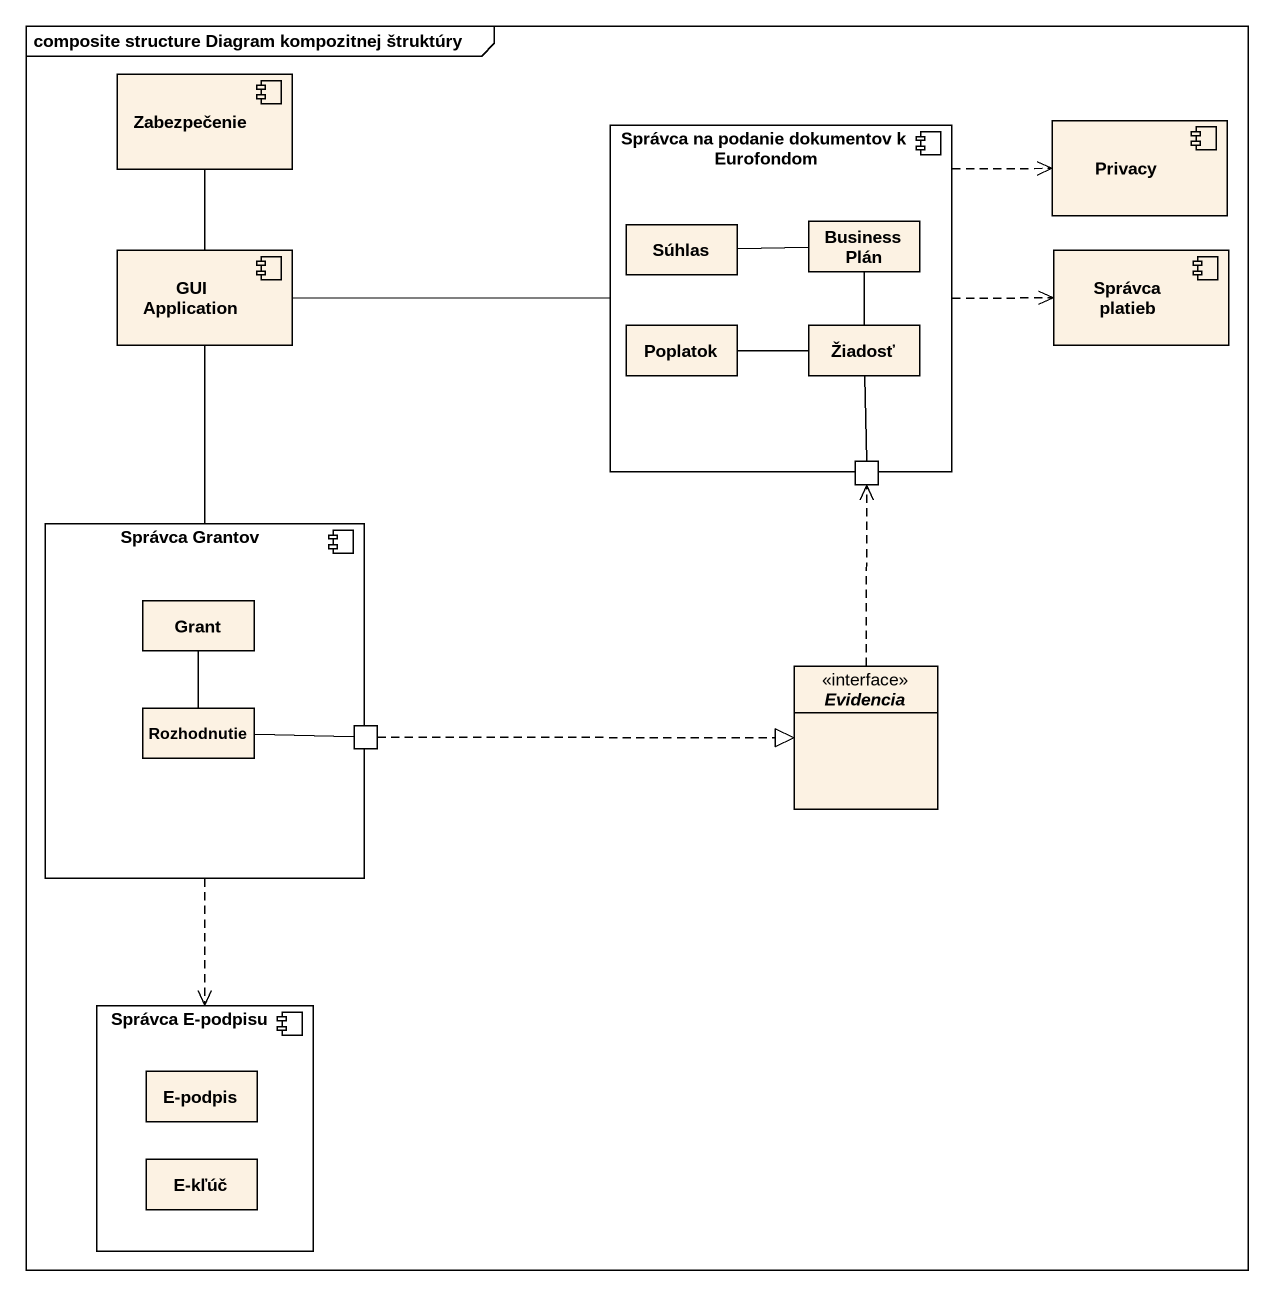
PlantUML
@startuml
mainframe composite structure Diagram kompozitnej štruktúry
allowmixing
hide circle
hide empty members
component Zabezpečenie
component "Správca na podanie dokumentov k Eurofondom" as Správca_na_podanie {
  rectangle Súhlas
  rectangle "Business Plán" as Business_Plán
  rectangle Poplatok
  rectangle Žiadosť
  port " " as port1
}
component Privacy
component "GUI Application" as GUI_Application
component "Správca platieb" as Správca_platieb
component "Správca Grantov" as Správca_Grantov {
  rectangle Grant
  rectangle Rozhodnutie
  port " " as port2
}
interface Evidencia
component "Správca E-podpisu" as Správca_E_podpisu {
  rectangle "E-podpis" as E_podpis
  rectangle "E-kľúč" as E_kľúč
}
Správca_na_podanie .right.> Privacy
Správca_na_podanie .right.> Správca_platieb
GUI_Application -up- Zabezpečenie
GUI_Application -right- Správca_na_podanie
GUI_Application -- Správca_Grantov
Business_Plán -left- Súhlas
Žiadosť -up- Business_Plán
Žiadosť -left- Poplatok
Žiadosť -- port1
Správca_Grantov ..> Správca_E_podpisu
Evidencia .up.> port1
Rozhodnutie -up- Grant
Rozhodnutie -right- port2
port2 .right.|> Evidencia
@enduml
